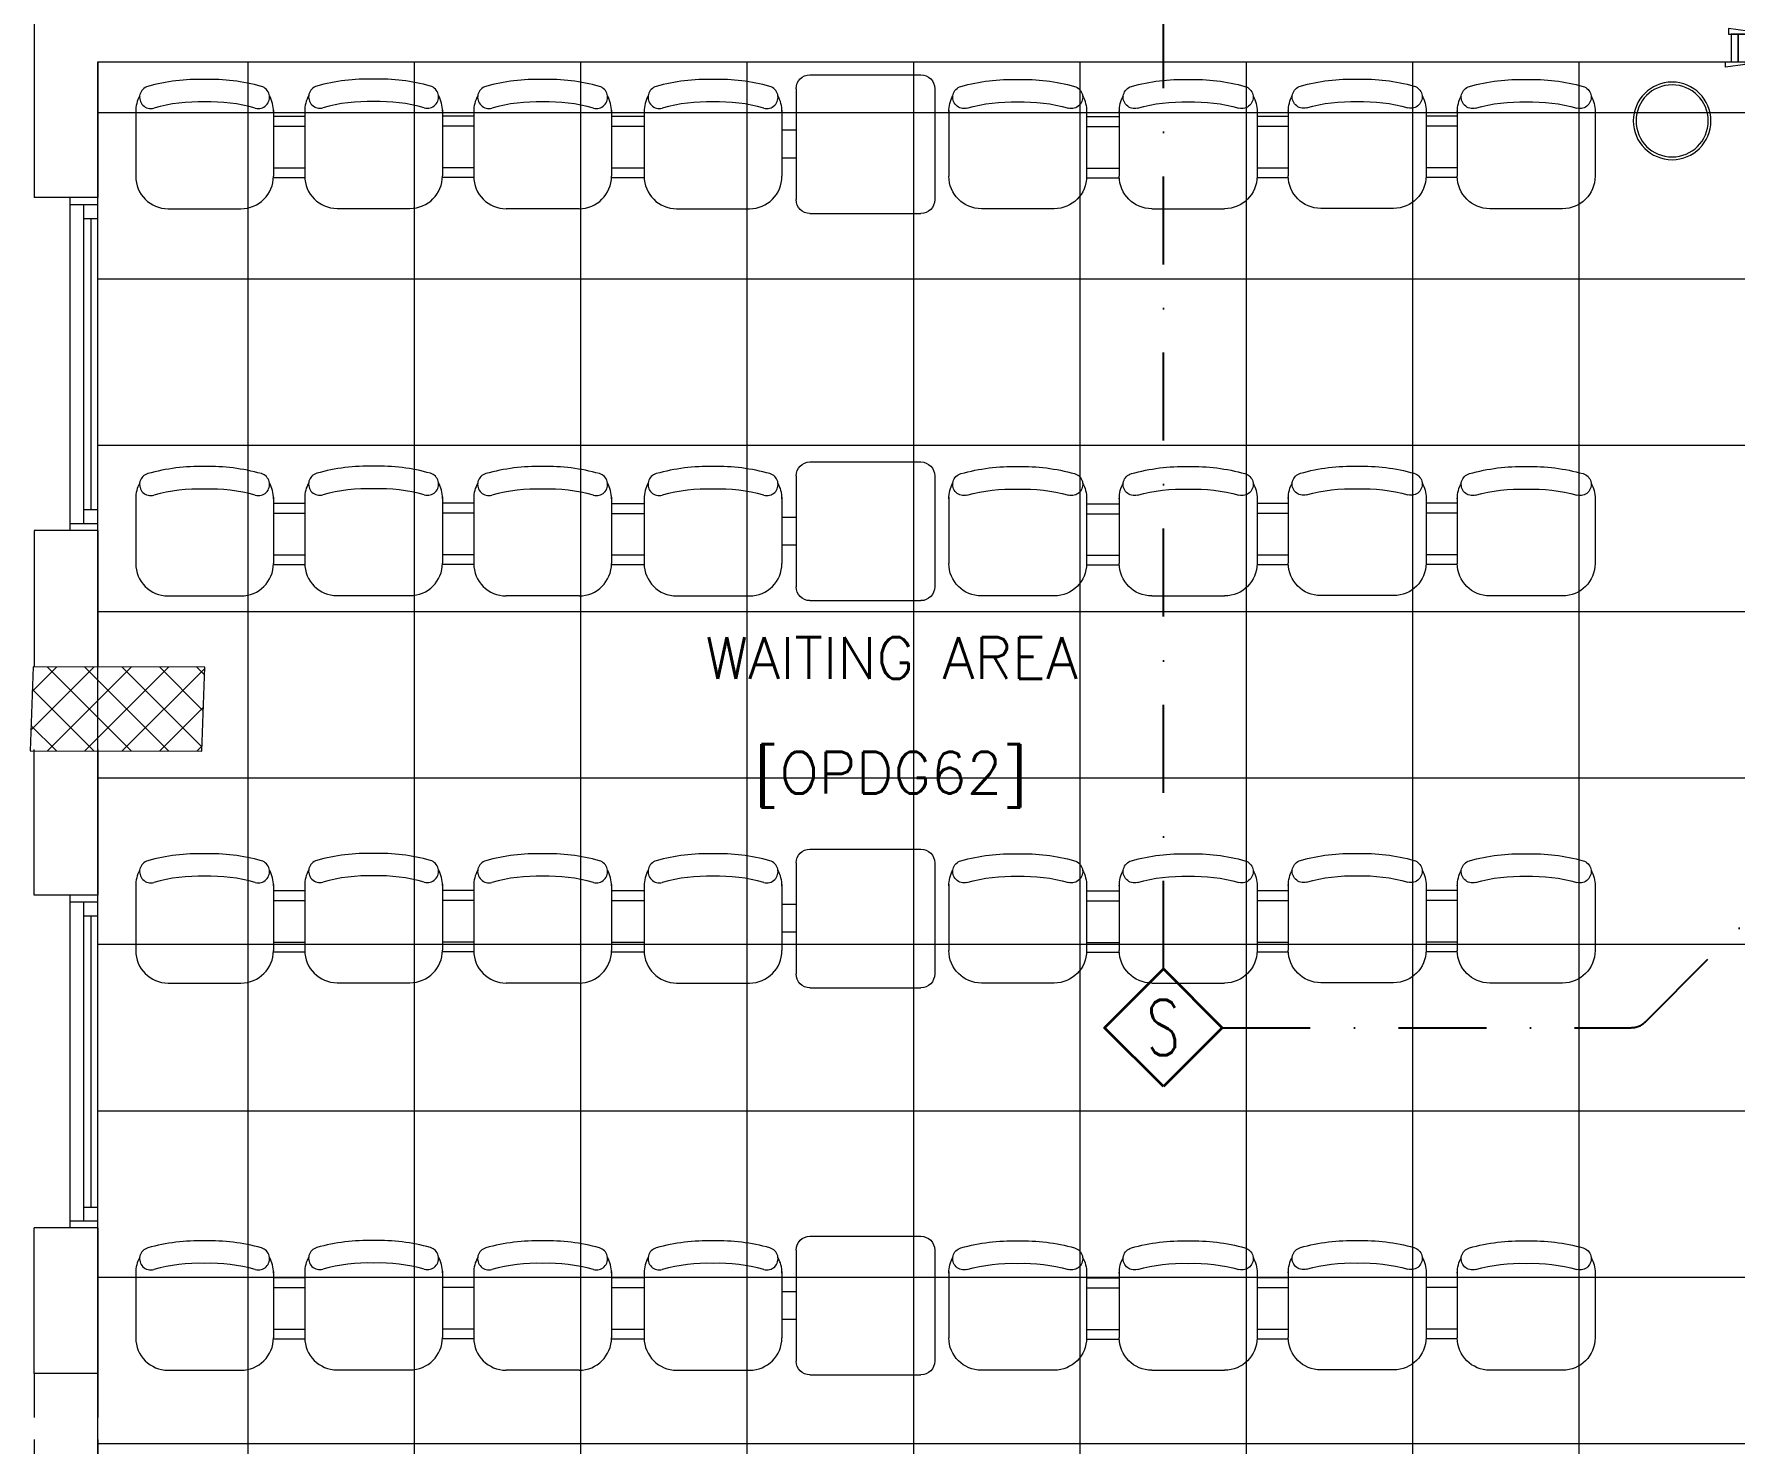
# Model space of a CAD drawing. Header units: inches. Extents: x -246178 to 57169, y -29325 to 19878.
# Drawn here: x 5228 to 11362, y -1202 to 3883 of the extents above; entities that cross this region are included whole.
import ezdxf
from ezdxf.enums import TextEntityAlignment as Align

# ---------------------------------------------------------------- set-up
doc = ezdxf.new("R2010")
doc.units = ezdxf.units.IN
doc.header["$LTSCALE"] = 25
doc.header["$MEASUREMENT"] = 0
doc.linetypes.add('00-Ground Floor$0$HIDDEN', pattern=[9.525, 6.35, -3.175])
doc.linetypes.add('DASHDOT', pattern=[25.4, 12.7, -6.35, 0, -6.35])
doc.layers.get('0').update_dxf_attribs({"color": 8})
for name, color, linetype, lineweight in [('00-Ground Floor$0$72_EGR_BASE_TEXT', 252, 'Continuous', 5), ('00-Ground Floor$0$Aluminum', 251, 'Continuous', 5), ('00-Ground Floor$0$C-HYDR-CTCH', 251, 'Continuous', 5), ('00-Ground Floor$0$Frame', 252, 'Continuous', 9), ('00-Ground Floor$0$Hatch', 254, 'Continuous', 5), ('00-Ground Floor$0$LOADING', 253, 'Continuous', 5), ('00-Ground Floor$0$Proj', 251, 'Continuous', 5), ('00-Ground Floor$0$Walls', 251, 'Continuous', 5), ('00-Ground Floor$0$Wooden Joinery', 251, 'Continuous', 5), ('E-LITE-CLNG-CNDT', 6, 'DASHDOT', 35), ('F-ALRM-CLNG @ 100', 33, 'Continuous', 35), ('F-ALRM-CLNG-CNDT', 51, 'DASHDOT', 25)]:
    doc.layers.add(name, color=color, linetype=linetype, lineweight=lineweight)
doc.styles.add('00-Ground Floor$0$SIMPLEX', font='SIMPLEX.shx', dxfattribs={"height": 150})
doc.styles.add('00-Ground Floor$0$Standard', font='arial.ttf')
doc.styles.add('DC_Simplex', font='SIMPLEX.shx', dxfattribs={"width": 0.7})

# ---------------------------------------------------------------- blocks, each defined once
blk = doc.blocks.new('00-Ground Floor$0$A$C72370EFE')
at = {"layer": '00-Ground Floor$0$Wooden Joinery'}
for p, q in [((-0.01, -0.04), (-0.02, -0.04)), ((-0.01, -0.06), (-0.02, -0.06)), ((-0.01, -0.03), (-0.01, -0.07)), ((0, -0.03), (-0.01, -0.03)), ((0.04, -0.03), (0.05, -0.03)), ((0.05, -0.03), (0.05, -0.07)), ((0.05, -0.04), (0.06, -0.04)), ((0.05, -0.06), (0.06, -0.06)), ((-0.05, -0.07), (-0.05, -0.16)), ((-0.03, -0.07), (-0.03, -0.16)), ((0, -0.07), (-0.01, -0.07)), ((0.04, -0.07), (0.05, -0.07)), ((0.07, -0.07), (0.07, -0.16)), ((0.09, -0.07), (0.09, -0.16)), ((-0.01, -0.17), (-0.02, -0.17)), ((-0.01, -0.17), (-0.01, -0.19)), ((0.05, -0.17), (0.06, -0.17)), ((0.05, -0.17), (0.05, -0.19)), ((-0.01, -0.19), (-0.02, -0.19)), ((0.05, -0.19), (0.06, -0.19))]:
    blk.add_line(p, q, dxfattribs=at)
for centre, radius, start, end in [((-0.02, -0.07), 0.03, 90, 180), ((-0.02, -0.07), 0.01, 90, 180), ((0.06, -0.07), 0.03, 0, 90), ((0.06, -0.07), 0.01, 0, 90), ((-0.02, -0.16), 0.03, 180, 270), ((-0.02, -0.16), 0.01, 180, 270), ((0.06, -0.16), 0.01, 270, 0), ((0.06, -0.16), 0.03, 270, 0)]:
    blk.add_arc(centre, radius, start, end, dxfattribs=at)
blk = doc.blocks.new('00-Ground Floor$0$A$C5DAD61B4')
at = {"layer": '00-Ground Floor$0$Wooden Joinery'}
for points in [[(80, 959.1), (80, 969.1), (10, 979.1), (10, 959.1)], [(940, 959.1), (940, 969.1), (1010, 979.1), (1010, 959.1)], [(70, 859.1), (70, 849.1), (0, 839.1), (0, 859.1)], [(120, 859.1), (120, 0), (80, 0), (80, 859.1)], [(950, 859.1), (950, 849.1), (1020, 839.1), (1020, 859.1)]]:
    blk.add_lwpolyline(points, close=True, dxfattribs=at)
for points in [[(45, 859.1), (45, 959.1), (20, 959.1), (20, 859.1), (45, 859.1)], [(45, 859.1), (80, 859.1), (80, 899.1), (90, 899.1), (90, 959.1), (45, 959.1), (45, 859.1)], [(975, 859.1), (940, 859.1), (940, 899.1), (930, 899.1), (930, 959.1), (975, 959.1), (975, 859.1)], [(975, 859.1), (975, 959.1), (1000, 959.1), (1000, 859.1), (975, 859.1)]]:
    blk.add_lwpolyline(points, dxfattribs=at)
blk.add_arc((80, 859.1), 860, 272.66603, 0, dxfattribs=at)
at = {"layer": '00-Ground Floor$0$Wooden Joinery', "xscale": 999.9999999998854, "yscale": 999.9999999998854, "zscale": 999.9999999998854, "rotation": 180}
blk.add_blockref('00-Ground Floor$0$A$C72370EFE', (120, 0), dxfattribs=at)
blk = doc.blocks.new('00-Ground Floor$0$3 seats beam chair')
at = {"layer": '00-Ground Floor$0$LOADING', "ltscale": 20}
for p, q in [((-740534, -1008988.2), (-740317.9, -1008988.2)), ((-740534, -1008988.2), (-740295.5, -1008988.2)), ((-740178.3, -1009367.9), (-740178.3, -1009105.4)), ((-740534, -1009485), (-740295.5, -1009485)), ((-740511, -1009485), (-740511, -1009602.9)), ((-740474.9, -1009485), (-740474.9, -1009602.9)), ((-740325, -1009485), (-740325, -1009602.9)), ((-740290.3, -1009484.9), (-740290.3, -1009602.9)), ((-740534, -1009602.8), (-740295.5, -1009602.8)), ((-740178.3, -1009720), (-740178.3, -1009982.5)), ((-740534, -1010099.7), (-740295.5, -1010099.7)), ((-740534, -1010099.7), (-740317.9, -1010099.7)), ((-740512.3, -1010099.6), (-740512.3, -1010212.3)), ((-740476.2, -1010099.6), (-740476.2, -1010212.3)), ((-740326.3, -1010099.6), (-740326.3, -1010212.3)), ((-740291.5, -1010099.6), (-740291.5, -1010212.4)), ((-740535.3, -1010212.3), (-740319.1, -1010212.3)), ((-740535.3, -1010212.3), (-740296.7, -1010212.3)), ((-740179.5, -1010592), (-740179.5, -1010329.5)), ((-740535.3, -1010709.2), (-740296.7, -1010709.2)), ((-740512.3, -1010821.9), (-740512.3, -1010709.2)), ((-740476.2, -1010821.9), (-740476.2, -1010709.2)), ((-740326.3, -1010821.9), (-740326.3, -1010709.2)), ((-740291.5, -1010821.9), (-740291.5, -1010709.1)), ((-740534, -1010821.8), (-740295.5, -1010821.8)), ((-740534, -1010821.8), (-740317.9, -1010821.8)), ((-740178.3, -1011201.5), (-740178.3, -1010939)), ((-740534, -1011318.7), (-740295.5, -1011318.7))]:
    blk.add_line(p, q, dxfattribs=at)
for centre, radius, start, end in [((-740528.8, -1009105.4), 117.2, 90, 118.96988), ((-740295.5, -1009105.4), 117.2, 0, 90), ((-739957.4, -1009217.1), 687.4, 164.36103, 181.62474), ((-740580.4, -1009042.7), 40.5, 344.36103, 164.36104), ((-739957.4, -1009217.1), 606.4, 164.36103, 181.84194), ((-739957.4, -1009256.1), 687.4, 178.37526, 195.63897), ((-739957.4, -1009256.1), 606.4, 178.15806, 195.63897), ((-740580.4, -1009430.5), 40.5, 195.63896, 15.63897), ((-740295.5, -1009367.9), 117.2, 270, 0), ((-740528.8, -1009367.9), 117.2, 241.03012, 270), ((-740528.8, -1009720), 117.2, 90, 118.96988), ((-740295.5, -1009720), 117.2, 0, 90), ((-739957.4, -1009831.8), 687.4, 164.36103, 181.62474), ((-740580.4, -1009657.4), 40.5, 344.36103, 164.36104), ((-739957.4, -1009831.8), 606.4, 164.36103, 181.84194), ((-739957.4, -1009870.8), 687.4, 178.37526, 195.63897), ((-739957.4, -1009870.8), 606.4, 178.15806, 195.63897), ((-740580.4, -1010045.1), 40.5, 195.63896, 15.63897), ((-740295.5, -1009982.5), 117.2, 270, 0), ((-740528.8, -1009982.5), 117.2, 241.03012, 270), ((-740530.1, -1010329.5), 117.2, 90, 118.96988), ((-740296.7, -1010329.5), 117.2, 0, 90), ((-739958.7, -1010441.3), 687.4, 164.36103, 181.62474), ((-740581.6, -1010266.9), 40.5, 344.36103, 164.36104), ((-739958.7, -1010441.3), 606.4, 164.36103, 181.84194), ((-739958.7, -1010480.3), 687.4, 178.37526, 195.63897), ((-739958.7, -1010480.3), 606.4, 178.15806, 195.63897), ((-740581.6, -1010654.6), 40.5, 195.63896, 15.63897), ((-740296.7, -1010592), 117.2, 270, 0), ((-740530.1, -1010592), 117.2, 241.03012, 270), ((-740528.8, -1010939), 117.2, 90, 118.96988), ((-740295.5, -1010939), 117.2, 0, 90), ((-739957.4, -1011050.8), 687.4, 164.36103, 181.62474), ((-740580.4, -1010876.4), 40.5, 344.36103, 164.36104), ((-739957.4, -1011050.8), 606.4, 164.36103, 181.84194), ((-739957.4, -1011089.8), 687.4, 178.37526, 195.63897), ((-739957.4, -1011089.8), 606.4, 178.15806, 195.63897), ((-740580.4, -1011264.1), 40.5, 195.63896, 15.63897), ((-740295.5, -1011201.5), 117.2, 270, 0), ((-740528.8, -1011201.5), 117.2, 241.03012, 270)]:
    blk.add_arc(centre, radius, start, end, dxfattribs=at)
at = {"layer": '00-Ground Floor$0$LOADING', "ltscale": 10, "style": '00-Ground Floor$0$Standard'}
blk.add_attdef('NMF0003', text='', height=50, dxfattribs=at).set_placement((-740377, -1009031.1), align=Align.TOP_CENTER)
blk = doc.blocks.new('00-Ground Floor$0$GF21009T-P')
for p, q in [((0.4002, 0.5), (0, 0.5)), ((-0.0499, 0.4501), (-0.0499, 0.0499)), ((0.4501, 0.4501), (0.4501, 0.0499)), ((0.4501, 0.3), (0.5001, 0.3)), ((0.4501, 0.2), (0.5001, 0.2)), ((0.4002, 0), (0, 0))]:
    blk.add_line(p, q)
for centre, start, end in [((0, 0.4501), 90, 180), ((0.4002, 0.4501), 0, 90), ((0, 0.0499), 180, 270), ((0.4002, 0.0499), 270, 0)]:
    blk.add_arc(centre, 0.0499, start, end)
blk = doc.blocks.new('00-Ground Floor$0$WM00001-P')
at = {"layer": '00-Ground Floor$0$LOADING'}
for radius in [0.14, 0.13]:
    blk.add_circle((0, 0), radius, dxfattribs=at)
blk = doc.blocks.new('00-Ground Floor$0$A$C0D461753')
at = {"color": 254, "linetype": 'Continuous'}
for p, q in [((5457.9, -2747.4, 0), (5457.9, 3782.6, 0)), ((5457.9, 3782.6, 0), (12263.3, 3782.6, 0)), ((6000, -2747.4), (6000, 3782.6)), ((6600, -2747.4), (6600, 3782.6)), ((7200, -2747.4), (7200, 3782.6)), ((7800, -2747.4), (7800, 3782.6)), ((8400, -2747.4), (8400, 3782.6)), ((9000, -2747.4), (9000, 3782.6)), ((9600, -2747.4), (9600, 3782.6)), ((10200, -2747.4), (10200, 3782.6)), ((10800, -2747.4), (10800, 3782.6)), ((5457.9, 3600), (12263.3, 3600)), ((5457.9, 3000), (12263.3, 3000)), ((5457.9, 2400), (12263.3, 2400)), ((5457.9, 1800), (12263.3, 1800)), ((5457.9, 1200), (12263.3, 1200)), ((5457.9, 600), (12263.3, 600)), ((5457.9, 0), (12263.3, 0)), ((5457.9, -600), (12263.3, -600)), ((5457.9, -1200), (12263.3, -1200))]:
    blk.add_line(p, q, dxfattribs=at)
blk = doc.blocks.new('00-Ground Floor$0$A$Ce9e1c4c3')
at = {"layer": '00-Ground Floor$0$Frame'}
blk.add_blockref('00-Ground Floor$0$A$C0D461753', (-100000, 0), dxfattribs=at)
blk = doc.blocks.new('00-Ground Floor')
at = {"layer": '00-Ground Floor$0$Hatch'}
h = blk.add_hatch(dxfattribs=at)
h.set_pattern_fill('ANSI37', color=256, scale=30)
h.set_pattern_definition([(45, (-1981.42, -13099.68), (-67.35192, 67.35192), []), (135, (-1981.42, -13099.68), (-67.35192, -67.35192), [])])
h.paths.add_polyline_path([(48971.2, 8818.2), (48367.3, 8810.1), (48371.2, 8521.7), (48975.1, 8529.8)])
h.paths.add_polyline_path([(41810.5, 8810.5), (41227, 8805), (41207, 8513.7), (41790.5, 8519.1)])
h.paths.add_polyline_path([(27433.5, 8803.1), (26834.4, 8799), (26828.7, 8506), (27427.8, 8510)])
h.paths.add_polyline_path([(34618.7, 8805.3), (34017.5, 8797.8), (34009.3, 8512.1), (34610.5, 8519.6)])
h.paths.add_polyline_path([(20214.3, 8812.4), (19607.8, 8790.5), (19622.4, 8498), (20228.8, 8519.8)])
h.paths.add_polyline_path([(13477.7, 8802), (12255.7, 8825.9), (12249.3, 8529.8), (13471.3, 8505.8)])
h.paths.add_polyline_path([(13491.8, 1601.9), (12276.8, 1586.2), (12263.3, 1293.7), (13478.3, 1309.4)])
h.paths.add_polyline_path([(13465.7, -5591.3), (12262.6, -5607.3), (12256.9, -5900.3), (13460, -5884.3)])
h.paths.add_polyline_path([(13484.2, -12790), (12287.5, -12801.4), (12290.4, -13095.9), (13487, -13084.4)])
h.paths.add_polyline_path([(5849.2, -12787.9), (5245.6, -12791.6), (5256.3, -13077.1), (5859.8, -13073.4)])
h.paths.add_polyline_path([(5833.8, -5589.9), (5236.9, -5588.3), (5236.8, -5889.5), (5833.6, -5891)])
h.paths.add_polyline_path([(5843.6, 1599.7), (5224.3, 1600.9), (5213.7, 1298), (5833, 1296.7)])
h.paths.add_polyline_path([(5820.3, 8779.1), (5219.7, 8793.5), (5216, 8503.9), (5816.7, 8489.4)])
h.paths.add_polyline_path([(-1378.8, 8777.2), (-1981.4, 8799.9), (-1979.5, 8511.6), (-1376.9, 8488.9)])
h.paths.add_polyline_path([(-1371.1, -5601.1), (-1973.1, -5608.1), (-1969.7, -5899.7), (-1367.7, -5892.7)])
h.paths.add_polyline_path([(-1353.5, -12795.7), (-1951.9, -12796.7), (-1947.1, -13097.4), (-1348.7, -13096.4)])
h.paths.add_polyline_path([(20233.2, -12782.5), (19627.5, -12795.4), (19633.2, -13096.6), (20238.9, -13083.7)])
h.paths.add_polyline_path([(20226.6, -5590), (19632.3, -5607.6), (19634.4, -5904.1), (20228.7, -5886.6)])
h.paths.add_polyline_path([(20217.9, 1618), (19619, 1610.4), (19623, 1310.2), (20221.9, 1317.9)])
h.paths.add_polyline_path([(27418.3, 1602.8), (26816.3, 1607.5), (26820.6, 1315.3), (27422.5, 1310.7)])
h.paths.add_polyline_path([(27422, -5579.9), (26818.1, -5597.5), (26831.6, -5897.5), (27431.7, -5876.5)])
h.paths.add_polyline_path([(27438.1, -12795.9), (26834.3, -12789.3), (26831.9, -13075), (27435.7, -13081.6)])
h.paths.add_polyline_path([(34636.6, -12785.4), (34039.3, -12800), (34048.3, -13099.7), (34645.6, -13085.1)])
h.paths.add_polyline_path([(34629.3, -5597.1), (34028, -5595.2), (34029.2, -5892.4), (34630.4, -5894.3)])
h.paths.add_polyline_path([(34592.8, 1606.7), (34012, 1611.4), (34031.7, 1321.6), (34612.5, 1316.9)])
h.paths.add_polyline_path([(41796.2, 1606), (41198.6, 1619.8), (41200.6, 1327.8), (41798.2, 1314.1)])
h.paths.add_polyline_path([(41797.2, -5592.6), (41228.8, -5600.2), (41230.6, -5894.3), (41799, -5886.7)])
h.paths.add_polyline_path([(41834.3, -12789.7), (41229, -12792.4), (41230.4, -13096.9), (41835.6, -13094.3)])
h.paths.add_polyline_path([(49008.5, -12790.2), (48420.5, -12774.1), (48407.3, -13081.4), (48995.3, -13097.4)])
h.paths.add_polyline_path([(48992.7, -5590.8), (48389.5, -5589.7), (48387.5, -5886.2), (48990.7, -5887.3)])
at = {"layer": '00-Ground Floor$0$Aluminum'}
for p, q in [((5357.9, 2092.6, 0), (5357.9, 3292.6, 0)), ((5357.9, 3267.6, 0), (5457.9, 3267.6, 0)), ((5407.9, 2117.6, 0), (5407.9, 3267.6, 0)), ((5457.9, 2092.6, 0), (5457.9, 3292.6, 0)), ((5407.9, 3217.6, 0), (5457.9, 3217.6, 0)), ((5432.9, 3217.6, 0), (5432.9, 2167.6, 0)), ((5407.9, 2167.6, 0), (5457.9, 2167.6, 0)), ((5357.9, 2117.6, 0), (5457.9, 2117.6, 0)), ((5357.9, -422.4, 0), (5357.9, 777.6, 0)), ((5357.9, 752.6, 0), (5457.9, 752.6, 0)), ((5407.9, -397.4, 0), (5407.9, 752.6, 0)), ((5457.9, -422.4, 0), (5457.9, 777.6, 0)), ((5407.9, 702.6, 0), (5457.9, 702.6, 0)), ((5432.9, 702.6, 0), (5432.9, -347.4, 0)), ((5407.9, -347.4, 0), (5457.9, -347.4, 0)), ((5357.9, -397.4, 0), (5457.9, -397.4, 0))]:
    blk.add_line(p, q, dxfattribs=at)
at = {"layer": '00-Ground Floor$0$C-HYDR-CTCH', "flags": 128}
blk.add_lwpolyline([(5224.3, 1600.9), (5213.7, 1298), (5833, 1296.7), (5843.6, 1599.7), (5224.3, 1600.9)], dxfattribs=at)
at = {"layer": '00-Ground Floor$0$Proj', "linetype": '00-Ground Floor$0$HIDDEN'}
for p, q in [((5227.9, -947.4, 0), (5227.9, -2747.4, 0)), ((5457.9, -947.4, 0), (5457.9, -2747.4, 0))]:
    blk.add_line(p, q, dxfattribs=at)
at = {"layer": '00-Ground Floor$0$Walls'}
for p, q in [((5227.9, 8502.6, 0), (5227.9, 3292.6, 0)), ((11347.9, 3882.6, 0), (11347.9, 3782.6, 0)), ((5457.9, 3782.6, 0), (11347.9, 3782.6, 0)), ((5457.9, 3782.6, 0), (5457.9, 3292.6, 0)), ((5457.9, 3292.6, 0), (5227.9, 3292.6, 0)), ((5227.9, 2092.6, 0), (5227.9, 1602.6, 0)), ((5457.9, 2092.6, 0), (5227.9, 2092.6, 0)), ((5457.9, 2092.6, 0), (5457.9, 1602.6, 0)), ((5227.9, 777.6, 0), (5227.9, 1302.6, 0)), ((5457.9, 1302.6, 0), (5457.9, 777.6, 0)), ((5457.9, 777.6, 0), (5227.9, 777.6, 0)), ((5227.9, -947.4, 0), (5227.9, -422.4, 0)), ((5457.9, -422.4, 0), (5227.9, -422.4, 0)), ((5457.9, -422.4, 0), (5457.9, -947.4, 0)), ((5457.9, -947.4, 0), (5227.9, -947.4, 0))]:
    blk.add_line(p, q, dxfattribs=at)
at = {"color": 254}
blk.add_blockref('00-Ground Floor$0$A$Ce9e1c4c3', (100000, 0), dxfattribs=at)
at = {"layer": '00-Ground Floor$0$LOADING', "rotation": 270}
for p in [(1016913.2, -736925.9, 0), (1016913.2, -738322.1, 0), (1016913.2, -739718.2, 0), (1016913.2, -741114.3, 0)]:
    blk.add_blockref('00-Ground Floor$0$3 seats beam chair', p, dxfattribs=at)
at = {"layer": '00-Ground Floor$0$LOADING', "extrusion": (1.27212e-09, 3.51192e-12, 1), "xscale": -1000, "yscale": 1000, "zscale": 1000, "rotation": 4.580824759514712e-06}
for p in [(8426, 3235.4, 0), (8426, 1839.3, 0), (8426, 443.2, 0), (8426, -952.9, 0)]:
    blk.add_blockref('00-Ground Floor$0$GF21009T-P', p, dxfattribs=at)
at = {"layer": '00-Ground Floor$0$LOADING', "xscale": -1, "rotation": 90}
for p in [(-1000461.4, -736925.9, 0), (-1000461.4, -738322.1, 0), (-1000461.4, -739718.2, 0), (-1000461.4, -741114.3, 0)]:
    blk.add_blockref('00-Ground Floor$0$3 seats beam chair', p, dxfattribs=at)
at = {"layer": '00-Ground Floor$0$LOADING', "extrusion": (2.24019e-05, -2.25232e-18, -1), "xscale": 1000, "yscale": 1000, "zscale": 1000, "rotation": 180}
blk.add_blockref('00-Ground Floor$0$WM00001-P', (-11135, 3569.3, 0.2), dxfattribs=at)
at = {"layer": '00-Ground Floor$0$Wooden Joinery', "xscale": -1}
blk.add_blockref('00-Ground Floor$0$A$C5DAD61B4', (12347.9, 2923.5, 0), dxfattribs=at)
at = {"layer": '00-Ground Floor$0$72_EGR_BASE_TEXT', "char_height": 150, "attachment_point": 2, "style": '00-Ground Floor$0$SIMPLEX'}
for s, insert in [('WAITING AREA', (8320.7, 1707.8, 0)), ('[OPDG62]', (8317.8, 1293.6, 0))]:
    blk.add_mtext(s, dxfattribs=dict(at, insert=insert))
blk = doc.blocks.new('A$C5CF53093')
blk.add_lwpolyline([(0, -212.1), (-212.1, 0), (0, 212.1), (212.1, 0)], close=True)
blk = doc.blocks.new('*U11')
at = {"xscale": 0.01, "yscale": 0.01, "zscale": 0.01}
blk.add_blockref('A$C5CF53093', (0.007, -0.007), dxfattribs=at)
at = {"color": 6, "style": 'DC_Simplex', "width": 0.7, "flags": 8}
blk.add_attdef('TYPE', text='', height=2, rotation=360, dxfattribs=at).set_placement((0, 0), align=Align.MIDDLE_CENTER)

msp = doc.modelspace()

# ---------------------------------------------------------------- linework, layer by layer
at = {"layer": 'F-ALRM-CLNG-CNDT'}
for points in [[(9300.7, 511.4), (9300.7, 4672.4, -0.414214), (9375.7, 4747.4), (10148.8, 4747.4), (10394.6, 4993.2)], [(9512.8, 299.3), (10986.7, 299.3, 0.198912), (11039.8, 321.3), (11595.8, 877.3, -0.198912), (11648.9, 899.3), (13888.6, 899.3)]]:
    msp.add_lwpolyline(points, format="xyb", dxfattribs=at)

# ---------------------------------------------------------------- block references
at = {"layer": 'E-LITE-CLNG-CNDT'}
msp.add_blockref('00-Ground Floor', (0, 0), dxfattribs=at)
at = {"layer": 'F-ALRM-CLNG @ 100', "xscale": 100, "yscale": 100, "zscale": 100}
msp.add_blockref('*U11', (9300, 300), dxfattribs=at).add_auto_attribs({'TYPE': 'S'})

doc.saveas('drawing.dxf')
